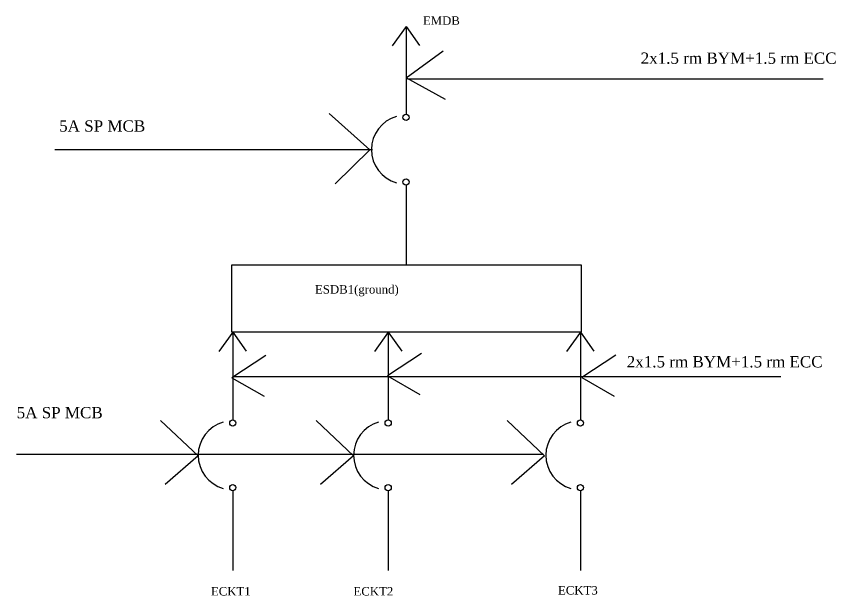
# Model space of a CAD drawing. Header units: inches. Extents: x -7121 to -1666, y 2270 to 5014.
# Drawn here: x -7121 to -5667, y 2270 to 3299 of the extents above; entities that cross this region are included whole.
import ezdxf

# ---------------------------------------------------------------- set-up
doc = ezdxf.new("R2010")
doc.units = ezdxf.units.IN
doc.header["$MEASUREMENT"] = 0
doc.linetypes.add('ACAD_ISO02W100', pattern=[15, 12, -3])
doc.layers.add('Diagram', color=7, linetype='ACAD_ISO02W100')
doc.styles.get("Standard").update_dxf_attribs({"font": 'times.ttf', "height": 6})

# ---------------------------------------------------------------- blocks, each defined once
blk = doc.blocks.new('breaker')
at = {"layer": 'Diagram', "linetype": 'Continuous'}
for p, q in [((0, 0), (-49, -69)), ((0, 0), (0, -311.5)), ((0, 0), (48, -67.5)), ((0, -563), (0, -846.5))]:
    blk.add_line(p, q, dxfattribs=at)
for centre in [(0, -322.5), (0, -552)]:
    blk.add_circle(centre, 11, dxfattribs=at)
blk.add_arc((0, -437.25), 122.75, 106.14744, 253.8355, dxfattribs=at)

msp = doc.modelspace()

# ---------------------------------------------------------------- linework, layer by layer
at = {"layer": 'Diagram', "linetype": 'Continuous'}
for p, q in [((-6429, 3189.5), (-6363.5, 3237.5)), ((-6359.5, 3151), (-6429, 3189.5)), ((-6427, 3187.5), (-5689, 3187.5)), ((-6566, 3126.5), (-6493.5, 3061.5)), ((-6489, 3061.5), (-7052.5, 3061.5)), ((-6493.5, 3061.5), (-6555, 3001.5)), ((-6678, 2696.5), (-6738.5, 2657)), ((-6402.00001, 2700), (-6462.50001, 2660.5)), ((-6057.00001, 2697), (-6117.50001, 2657.5)), ((-6738.5, 2657), (-6681, 2624)), ((-6737.5, 2659), (-5764.5, 2659)), ((-6462.50001, 2660.5), (-6405.00001, 2627.5)), ((-6117.50001, 2657.5), (-6060.00001, 2624.5)), ((-6865, 2581), (-6798.5, 2518.5)), ((-6589, 2581), (-6522.5, 2518.5)), ((-6250, 2581), (-6183.5, 2518.5)), ((-6185.5, 2520.5), (-7121, 2520.5)), ((-6798.5, 2518.5), (-6857, 2467.5)), ((-6522.5, 2518.5), (-6581, 2467.5)), ((-6183.5, 2518.5), (-6242, 2467.5))]:
    msp.add_line(p, q, dxfattribs=at)
msp.add_lwpolyline([(-6738.45319, 2857.42477), (-6118.70319, 2857.42477), (-6118.70319, 2737.92477), (-6738.45319, 2737.92477)], close=True, dxfattribs=at)

# ---------------------------------------------------------------- block references
at = {"layer": 'Diagram', "linetype": 'Continuous', "xscale": 0.5, "yscale": 0.5, "zscale": 0.5}
for p in [(-6429.45319, 3280.67477), (-6736.95319, 2737.92477), (-6461.20319, 2737.92477), (-6119.95319, 2737.92477)]:
    msp.add_blockref('breaker', p, dxfattribs=at)

# ---------------------------------------------------------------- texts
at = {"layer": 'Diagram', "linetype": 'Continuous', "attachment_point": 1}
for s, insert, char_height, width in [('EMDB', (-6399.45319, 3298.67477), 15, 70.25), ('2x1.5 rm BYM+1.5 rm ECC', (-6013.06812, 3234.48902), 20, 385.8501121), ('5A SP MCB', (-7045.09971, 3114.03097), 20, 240), ('ESDB1(ground)', (-6590.95319, 2821.42477), 15, 277.25), ('2x1.5 rm BYM+1.5 rm ECC', (-6037.82348, 2695.33095), 20, 385.8501121), ('5A SP MCB', (-7120.5, 2605), 20, 240), ('ECKT1', (-6775.66777, 2285.31823), 15, 74.5), ('ECKT2', (-6522.66777, 2285.31823), 15, 74.5), ('ECKT3', (-6159.6675, 2287.06346), 15, 74.5)]:
    msp.add_mtext(s, dxfattribs=dict(at, insert=insert, char_height=char_height, width=width))

doc.saveas('drawing.dxf')
